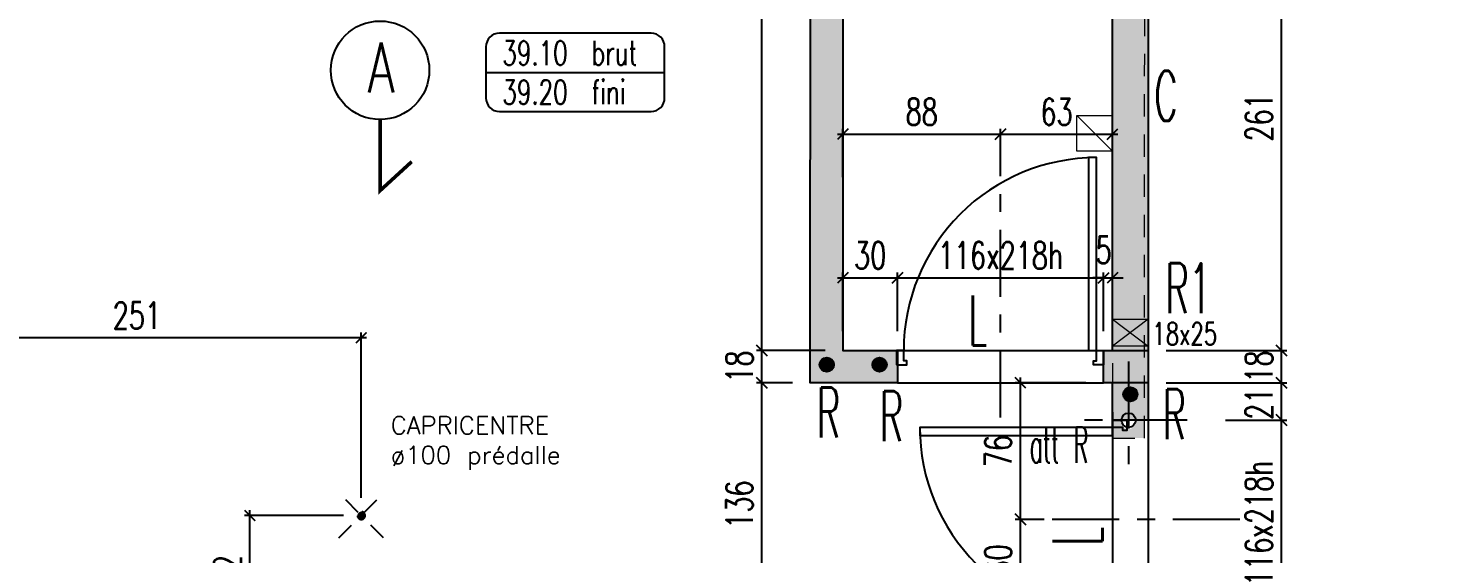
# Model space of a CAD drawing. Extents: x 308 to 787, y -199 to -146.
# Drawn here: x 318.03 to 325.88, y -164.39 to -161.45 of the extents above; entities that cross this region are included whole.
import ezdxf
from ezdxf.enums import TextEntityAlignment as Align

# ---------------------------------------------------------------- set-up
doc = ezdxf.new("R2010")
doc.units = 0
doc.header["$LTSCALE"] = 0.5
doc.header["$MEASUREMENT"] = 0
for name, pattern in [('AXES2', [1.125, 0.75, -0.125, 0.125, -0.125]), ('CACHE', [0.375, 0.25, -0.125]), ('CONTINU', [0]), ('DISCONTINU2', [0.375, 0.25, -0.125])]:
    doc.linetypes.add(name, pattern=pattern)
doc.layers.get('0').update_dxf_attribs({"linetype": 'CONTINUOUS'})
doc.layers.get('DEFPOINTS').update_dxf_attribs({"linetype": 'CONTINUOUS'})
doc.layers.add('00 - RESERVATIONS SPEC Plombier', color=90, linetype='CONTINUOUS', lineweight=20)
for name, color, linetype in [('_ SERTI RESERVATION', 210, 'CACHE'), ('AXES', 6, 'AXES2'), ('COTATION', 7, 'CONTINUOUS'), ('ELFOATTR', 7, 'CONTINUOUS'), ('HABILLAGE', 7, 'CONTINUOUS'), ('MURS', 3, 'CONTINUOUS'), ('PLANCHER', 7, 'CONTINUOUS'), ('POCHAGE', 254, 'CONTINUOUS'), ('POTEAUX', 1, 'CONTINUOUS'), ('POUTRES', 2, 'CONTINUOUS'), ('RAID', 1, 'CONTINUOUS'), ('RDC', 7, 'DISCONTINU2'), ('REPERE-CHAI', 4, 'CONTINUOUS'), ('REPERE-POUT', 4, 'CONTINUOUS'), ('REPERE-RAID', 4, 'CONTINUOUS')]:
    doc.layers.add(name, color=color, linetype=linetype)
doc.styles.add('ROMANS8', font='romans.shx', dxfattribs={"width": 0.7})
doc.styles.get("Standard").update_dxf_attribs({"font": 'txt.shx'})
doc.dimstyles.new('COT50 cm', dxfattribs={"dimtxt": 0.15, "dimasz": 0.06, "dimexe": 0.03, "dimexo": 0.1, "dimgap": 0.05, "dimtad": 1, "dimdec": 0, "dimlfac": 100, "dimzin": 0, "dimdsep": 46, "dimtxsty": 'ROMANS8', "dimblk1": 'OBLIQUE', "dimblk2": 'OBLIQUE', "dimsah": 1, "dimcen": 0.03, "dimdle": 0.03, "dimclrt": 1, "dimadec": 0, "dimazin": 0, "dimtfac": 1, "dimtdec": 0, "dimtmove": 0, "dimatfit": 3, "dimfxl": 0, "dimtolj": 1, "dimtzin": 0, "dimlwd": -1, "dimlwe": -1, "dimarcsym": 0})

# ---------------------------------------------------------------- blocks, each defined once
blk = doc.blocks.new('139')
at = {"layer": 'HABILLAGE', "color": 7}
blk.add_line((-0.665, 0), (0.665, 0), dxfattribs=at)
at = {"layer": 'HABILLAGE'}
blk.add_lwpolyline([(-0.565, -0.291), (0.565, -0.291, 0.414214), (0.665, -0.191), (0.665, 0.191, 0.414214), (0.565, 0.291), (-0.565, 0.291, 0.414214), (-0.665, 0.191), (-0.665, -0.191, 0.414214)], format="xyb", close=True, dxfattribs=at)
at = {"layer": 'HABILLAGE', "color": 1, "width": 0.7}
for s, p in [('brut', (0.121, 0.054)), ('fini', (0.121, -0.237))]:
    blk.add_text(s, height=0.18, dxfattribs=at).set_placement(p)
for tag, p in [('NIVBRUT', (-0.543, 0.054)), ('NIVFINI', (-0.543, -0.237))]:
    blk.add_attdef(tag, p, '', height=0.18, dxfattribs=at)
blk = doc.blocks.new('_Oblique')
at = {"layer": 'COTATION', "color": 0, "lineweight": -2}
blk.add_line((-0.5, -0.5), (0.5, 0.5), dxfattribs=at)
blk = doc.blocks.new('*D124')
at = {"layer": 'COTATION', "color": 0, "transparency": 16777216}
for p, q in [((322.3063, -163.4315), (322.1051, -163.4315)), ((322.1351, -164.8263), (322.1351, -163.4015)), ((322.1763, -164.7963), (322.1051, -164.7963))]:
    blk.add_line(p, q, dxfattribs=at)
at = {"layer": 'DEFPOINTS', "color": 0, "transparency": 16777216}
for p in [(322.1351, -163.4315), (322.4063, -163.4315), (322.2763, -164.7963)]:
    blk.add_point(p, dxfattribs=at)
at = {"layer": 'COTATION', "color": 0, "transparency": 16777216, "xscale": 0.06, "yscale": 0.06, "zscale": 0.06}
for p, rotation in [((322.1351, -163.4315), 90), ((322.1351, -164.7963), 270)]:
    blk.add_blockref('_Oblique', p, dxfattribs=dict(at, rotation=rotation))
at = {"layer": 'COTATION', "color": 1, "transparency": 16777216, "insert": (322.0101, -164.1139), "char_height": 0.15, "attachment_point": 5, "rotation": 90, "style": 'ROMANS8'}
blk.add_mtext('\\A1;136', dxfattribs=at)
blk = doc.blocks.new('*D125')
at = {"layer": 'COTATION', "color": 0, "transparency": 16777216}
for p, q in [((322.4893, -163.2515), (322.1051, -163.2515)), ((322.1351, -163.4615), (322.1351, -163.2215)), ((322.3063, -163.4315), (322.1051, -163.4315))]:
    blk.add_line(p, q, dxfattribs=at)
at = {"layer": 'DEFPOINTS', "color": 0, "transparency": 16777216}
for p in [(322.1351, -163.2515), (322.5893, -163.2515), (322.4063, -163.4315)]:
    blk.add_point(p, dxfattribs=at)
at = {"layer": 'COTATION', "color": 0, "transparency": 16777216, "xscale": 0.06, "yscale": 0.06, "zscale": 0.06}
for p, rotation in [((322.1351, -163.2515), 90), ((322.1351, -163.4315), 270)]:
    blk.add_blockref('_Oblique', p, dxfattribs=dict(at, rotation=rotation))
at = {"layer": 'COTATION', "color": 1, "transparency": 16777216, "insert": (322.0101, -163.3415), "char_height": 0.15, "attachment_point": 5, "rotation": 90, "style": 'ROMANS8'}
blk.add_mtext('\\A1;18', dxfattribs=at)
blk = doc.blocks.new('*D126')
at = {"layer": 'COTATION', "color": 0, "transparency": 16777216}
for p, q in [((322.1351, -163.2815), (322.1351, -158.4013)), ((322.3095, -158.4313), (322.1051, -158.4313)), ((322.4893, -163.2515), (322.1051, -163.2515))]:
    blk.add_line(p, q, dxfattribs=at)
at = {"layer": 'DEFPOINTS', "color": 0, "transparency": 16777216}
for p in [(322.1351, -158.4313), (322.4095, -158.4313), (322.5893, -163.2515)]:
    blk.add_point(p, dxfattribs=at)
at = {"layer": 'COTATION', "color": 0, "transparency": 16777216, "xscale": 0.06, "yscale": 0.06, "zscale": 0.06}
for p, rotation in [((322.1351, -158.4313), 90), ((322.1351, -163.2515), 270)]:
    blk.add_blockref('_Oblique', p, dxfattribs=dict(at, rotation=rotation))
at = {"layer": 'COTATION', "color": 1, "transparency": 16777216, "insert": (322.0101, -160.8414), "char_height": 0.15, "attachment_point": 5, "rotation": 90, "style": 'ROMANS8'}
blk.add_mtext('\\A1;482', dxfattribs=at)
blk = doc.blocks.new('*D155')
at = {"layer": 'COTATION', "color": 0, "transparency": 16777216}
for p, q in [((324.399, -163.4315), (325.0743, -163.4315)), ((325.0443, -163.6703), (325.0443, -163.4015)), ((324.8352, -163.6403), (325.0743, -163.6403))]:
    blk.add_line(p, q, dxfattribs=at)
at = {"layer": 'DEFPOINTS', "color": 0, "transparency": 16777216}
for p in [(324.299, -163.4315), (325.0443, -163.4315), (324.7352, -163.6403)]:
    blk.add_point(p, dxfattribs=at)
at = {"layer": 'COTATION', "color": 0, "transparency": 16777216, "xscale": 0.06, "yscale": 0.06, "zscale": 0.06}
for p, rotation in [((325.0443, -163.4315), 90), ((325.0443, -163.6403), 270)]:
    blk.add_blockref('_Oblique', p, dxfattribs=dict(at, rotation=rotation))
at = {"layer": 'COTATION', "color": 1, "transparency": 16777216, "insert": (324.9193, -163.5492), "char_height": 0.15, "attachment_point": 5, "rotation": 90, "style": 'ROMANS8'}
blk.add_mtext('\\A1;21', dxfattribs=at)
blk = doc.blocks.new('*D156')
at = {"layer": 'COTATION', "color": 0, "transparency": 16777216}
for p, q in [((324.3991, -163.2515), (325.0743, -163.2515)), ((325.0443, -163.4615), (325.0443, -163.2215)), ((324.399, -163.4315), (325.0743, -163.4315))]:
    blk.add_line(p, q, dxfattribs=at)
at = {"layer": 'DEFPOINTS', "color": 0, "transparency": 16777216}
for p in [(324.2991, -163.2515), (325.0443, -163.2515), (324.299, -163.4315)]:
    blk.add_point(p, dxfattribs=at)
at = {"layer": 'COTATION', "color": 0, "transparency": 16777216, "xscale": 0.06, "yscale": 0.06, "zscale": 0.06}
for p, rotation in [((325.0443, -163.2515), 90), ((325.0443, -163.4315), 270)]:
    blk.add_blockref('_Oblique', p, dxfattribs=dict(at, rotation=rotation))
at = {"layer": 'COTATION', "color": 1, "transparency": 16777216, "insert": (324.9193, -163.3415), "char_height": 0.15, "attachment_point": 5, "rotation": 90, "style": 'ROMANS8'}
blk.add_mtext('\\A1;18', dxfattribs=at)
blk = doc.blocks.new('*D157')
at = {"layer": 'COTATION', "color": 0, "transparency": 16777216}
for p, q in [((324.672, -160.6413), (325.0743, -160.6413)), ((325.0443, -163.2815), (325.0443, -160.6113)), ((324.3991, -163.2515), (325.0743, -163.2515))]:
    blk.add_line(p, q, dxfattribs=at)
at = {"layer": 'DEFPOINTS', "color": 0, "transparency": 16777216}
for p in [(324.572, -160.6413), (325.0443, -160.6413), (324.2991, -163.2515)]:
    blk.add_point(p, dxfattribs=at)
at = {"layer": 'COTATION', "color": 0, "transparency": 16777216, "xscale": 0.06, "yscale": 0.06, "zscale": 0.06}
for p, rotation in [((325.0443, -160.6413), 90), ((325.0443, -163.2515), 270)]:
    blk.add_blockref('_Oblique', p, dxfattribs=dict(at, rotation=rotation))
at = {"layer": 'COTATION', "color": 1, "transparency": 16777216, "insert": (324.9193, -161.9464), "char_height": 0.15, "attachment_point": 5, "rotation": 90, "style": 'ROMANS8'}
blk.add_mtext('\\A1;261', dxfattribs=at)
blk = doc.blocks.new('*D601')
at = {"layer": 'COTATION', "color": 0, "transparency": 16777216}
for p, q in [((324.7322, -163.6403), (325.0743, -163.6403)), ((325.0443, -164.8263), (325.0443, -163.6103)), ((324.6181, -164.7963), (325.0743, -164.7963))]:
    blk.add_line(p, q, dxfattribs=at)
at = {"layer": 'DEFPOINTS', "color": 0, "transparency": 16777216}
for p in [(324.6322, -163.6403), (325.0443, -163.6403), (324.5181, -164.7963)]:
    blk.add_point(p, dxfattribs=at)
at = {"layer": 'COTATION', "color": 0, "transparency": 16777216, "xscale": 0.06, "yscale": 0.06, "zscale": 0.06}
for p, rotation in [((325.0443, -163.6403), 90), ((325.0443, -164.7963), 270)]:
    blk.add_blockref('_Oblique', p, dxfattribs=dict(at, rotation=rotation))
at = {"layer": 'COTATION', "color": 1, "transparency": 16777216, "insert": (324.9193, -164.2183), "char_height": 0.15, "attachment_point": 5, "rotation": 90, "style": 'ROMANS8'}
blk.add_mtext('\\A1;116x218h', dxfattribs=at)
blk = doc.blocks.new('*D602')
at = {"layer": 'COTATION', "color": 0, "transparency": 16777216}
for p, q in [((322.5593, -162.8438), (322.9243, -162.8438)), ((322.5893, -163.1438), (322.5893, -162.8138)), ((322.8943, -163.1438), (322.8943, -162.8138))]:
    blk.add_line(p, q, dxfattribs=at)
at = {"layer": 'DEFPOINTS', "color": 0, "transparency": 16777216}
for p in [(322.8943, -162.8438), (322.5893, -163.2515), (322.8943, -163.2515)]:
    blk.add_point(p, dxfattribs=at)
at = {"layer": 'COTATION', "color": 0, "transparency": 16777216, "xscale": 0.06, "yscale": 0.06, "zscale": 0.06, "rotation": 180}
blk.add_blockref('_Oblique', (322.5893, -162.8438), dxfattribs=at)
at = {"layer": 'COTATION', "color": 0, "transparency": 16777216, "xscale": 0.06, "yscale": 0.06, "zscale": 0.06}
blk.add_blockref('_Oblique', (322.8943, -162.8438), dxfattribs=at)
at = {"layer": 'COTATION', "color": 1, "transparency": 16777216, "insert": (322.7418, -162.7188), "char_height": 0.15, "attachment_point": 5, "style": 'ROMANS8'}
blk.add_mtext('\\A1;30', dxfattribs=at)
blk = doc.blocks.new('*D603')
at = {"layer": 'COTATION', "color": 0, "transparency": 16777216}
for p, q in [((322.8643, -162.8438), (324.0793, -162.8438)), ((322.8943, -163.1438), (322.8943, -162.8138)), ((324.0493, -163.1438), (324.0493, -162.8138))]:
    blk.add_line(p, q, dxfattribs=at)
at = {"layer": 'DEFPOINTS', "color": 0, "transparency": 16777216}
for p in [(324.0493, -162.8438), (322.8943, -163.2515), (324.0493, -163.2515)]:
    blk.add_point(p, dxfattribs=at)
at = {"layer": 'COTATION', "color": 0, "transparency": 16777216, "xscale": 0.06, "yscale": 0.06, "zscale": 0.06, "rotation": 180}
blk.add_blockref('_Oblique', (322.8943, -162.8438), dxfattribs=at)
at = {"layer": 'COTATION', "color": 0, "transparency": 16777216, "xscale": 0.06, "yscale": 0.06, "zscale": 0.06}
blk.add_blockref('_Oblique', (324.0493, -162.8438), dxfattribs=at)
at = {"layer": 'COTATION', "color": 1, "transparency": 16777216, "insert": (323.4718, -162.7188), "char_height": 0.15, "attachment_point": 5, "style": 'ROMANS8'}
blk.add_mtext('\\A1;116x218h', dxfattribs=at)
blk = doc.blocks.new('*D604')
at = {"layer": 'COTATION', "color": 0, "transparency": 16777216}
for p, q in [((324.0493, -162.8438), (323.9893, -162.8438)), ((324.0493, -163.1438), (324.0493, -162.8138)), ((324.0493, -162.8438), (324.099, -162.8438)), ((324.099, -163.1438), (324.099, -162.8138)), ((324.099, -162.8438), (324.159, -162.8438))]:
    blk.add_line(p, q, dxfattribs=at)
at = {"layer": 'DEFPOINTS', "color": 0, "transparency": 16777216}
for p in [(324.099, -162.8438), (324.0493, -163.2515), (324.099, -163.2515)]:
    blk.add_point(p, dxfattribs=at)
at = {"layer": 'COTATION', "color": 0, "transparency": 16777216, "xscale": 0.06, "yscale": 0.06, "zscale": 0.06}
blk.add_blockref('_Oblique', (324.0493, -162.8438), dxfattribs=at)
at = {"layer": 'COTATION', "color": 0, "transparency": 16777216, "xscale": 0.06, "yscale": 0.06, "zscale": 0.06, "rotation": 180}
blk.add_blockref('_Oblique', (324.099, -162.8438), dxfattribs=at)
at = {"layer": 'COTATION', "color": 1, "transparency": 16777216, "insert": (324.0493, -162.6888), "char_height": 0.15, "attachment_point": 5, "style": 'ROMANS8'}
blk.add_mtext('\\A1;5', dxfattribs=at)
blk = doc.blocks.new('A$C6B096A38')
at = {"layer": 'POCHAGE'}
h = blk.add_hatch(dxfattribs=at)
h.set_pattern_fill('AR-SAND', color=0, scale=0.07)
h.set_pattern_definition([(37.5, (-513.79323, 160.44126), (-0.004409535, 0.134877664), [0, -0.1064, 0, -0.119, 0, -0.11375]), (7.5, (-513.79323, 160.44126), (0.12388437, 0.197550225), [0, -0.0574, 0, -0.0959, 0, -0.03675]), (327.5, (-513.87933, 160.44126), (0.21798993, 0.000396134), [0, -0.035, 0, -0.126, 0, -0.1645]), (317.5, (-513.87933, 160.44126), (0.21042886, 0.06143729), [0, -0.0175, 0, -0.0826, 0, -0.0945])])
h.paths.add_polyline_path([(-20.6569, -0.09, -0.414214), (-20.6169, -0.05), (-20.6169, 0), (-22.1869, 0), (-22.1869, 2.21), (-27.257, 2.21), (-27.257, 2.1592, -0.414214), (-27.217, 2.1192, -0.414214), (-27.257, 2.0792), (-27.257, 2.03), (-22.3669, 2.03), (-22.3669, -0.18), (-21.9969, -0.18), (-21.9969, -3.21), (-21.947, -3.21, -1), (-21.867, -3.21), (-21.8172, -3.21), (-21.8169, -0.18), (-20.6169, -0.18), (-20.6169, -0.13, -0.414214)])
h.paths.add_polyline_path([(-20.5169, 0), (-20.6169, 0), (-20.6169, -0.05, -0.414214), (-20.5769, -0.09), (-20.5169, -0.09)])
h.paths.add_polyline_path([(-20.5169, -0.09), (-20.5769, -0.09, -0.414214), (-20.6169, -0.13), (-20.6169, -0.18), (-20.5169, -0.18)])
h.paths.add_polyline_path([(-21.8172, -3.21), (-21.867, -3.21, -0.414214), (-21.907, -3.25), (-21.907, -3.3), (-21.8172, -3.3)])
h.paths.add_polyline_path([(-21.907, -3.25, -0.414214), (-21.947, -3.21), (-21.9969, -3.21), (-21.9969, -3.3), (-21.907, -3.3)])
h.paths.add_polyline_path([(-27.257, 2.0792, -0.414214), (-27.297, 2.1192), (-27.357, 2.1192), (-27.357, 2.03), (-27.257, 2.03)])
h.paths.add_polyline_path([(-27.257, 2.21), (-27.3569, 2.21), (-27.357, 2.1192), (-27.297, 2.1192, -0.414214), (-27.257, 2.1592)])
at = {"layer": 'AXES', "color": 1}
for p, q in [((-21.907, -2.8711), (-21.907, -3.5289)), ((-21.5782, -3.2), (-22.2359, -3.2))]:
    blk.add_line(p, q, dxfattribs=at)
at = {"layer": 'RAID'}
blk.add_circle((-21.907, -3.2), 0.04, dxfattribs=at)
at = {"layer": 'RDC', "linetype": 'CACHE', "lineweight": 15}
blk.add_lwpolyline([(-21.8172, -3.3), (-21.8169, -0.18), (-20.5169, -0.18), (-20.5169, 0), (-22.1869, 0), (-22.1869, 2.21), (-27.3569, 2.21), (-27.357, 2.03), (-22.3669, 2.03), (-22.3669, -0.18), (-21.9969, -0.18), (-21.9969, -3.3)], close=True, dxfattribs=at)
blk = doc.blocks.new('A$C107C5660')
for p, q in [((0, 0), (0, 0.07)), ((1.0196, 0), (1.0196, 0.07))]:
    blk.add_line(p, q)
for points in [[(0, 0.07), (0.0175, 0.07), (0.0175, 0.07), (0.05, 0.07), (0.05, 0.05), (0.035, 0.05), (0.035, 0), (0.025, 0), (0.025, 0), (0, 0)], [(1.0196, 0.07), (0.9871, 0.07), (0.9871, 0.07), (0.9696, 0.07), (0.9696, 0.05), (0.9846, 0.05), (0.9846, 0), (0.9946, 0), (0.9946, 0), (1.0196, 0)]]:
    blk.add_lwpolyline(points)
blk.add_lwpolyline([(0.075, 0), (0.035, 0), (0.035, -0.9496), (0.075, -0.9496)], close=True)
blk.add_arc((0.035, 0), 0.9496, 269.99904, 359.99905)
blk = doc.blocks.new('*D1020')
at = {"layer": 'COTATION', "color": 0, "transparency": 16777216}
for p, q in [((322.5893, -162.2816), (322.5893, -162.0102)), ((323.4718, -162.215), (323.4718, -162.0102)), ((322.5593, -162.0402), (323.5018, -162.0402))]:
    blk.add_line(p, q, dxfattribs=at)
at = {"layer": 'DEFPOINTS', "color": 0, "transparency": 16777216}
for p in [(323.4718, -162.0402), (323.4718, -162.315), (322.5893, -162.3816)]:
    blk.add_point(p, dxfattribs=at)
at = {"layer": 'COTATION', "color": 0, "transparency": 16777216, "xscale": 0.06, "yscale": 0.06, "zscale": 0.06, "rotation": 180}
blk.add_blockref('_Oblique', (322.5893, -162.0402), dxfattribs=at)
at = {"layer": 'COTATION', "color": 0, "transparency": 16777216, "xscale": 0.06, "yscale": 0.06, "zscale": 0.06}
blk.add_blockref('_Oblique', (323.4718, -162.0402), dxfattribs=at)
at = {"layer": 'COTATION', "color": 1, "transparency": 16777216, "insert": (323.0305, -161.9152), "char_height": 0.15, "attachment_point": 5, "style": 'ROMANS8'}
blk.add_mtext('\\A1;88', dxfattribs=at)
blk = doc.blocks.new('*D1021')
at = {"layer": 'COTATION', "color": 0, "transparency": 16777216}
for p, q in [((323.4718, -162.215), (323.4718, -162.0102)), ((324.099, -162.1483), (324.099, -162.0102)), ((323.4418, -162.0402), (324.129, -162.0402))]:
    blk.add_line(p, q, dxfattribs=at)
at = {"layer": 'DEFPOINTS', "color": 0, "transparency": 16777216}
for p in [(324.099, -162.0402), (324.099, -162.2483), (323.4718, -162.315)]:
    blk.add_point(p, dxfattribs=at)
at = {"layer": 'COTATION', "color": 0, "transparency": 16777216, "xscale": 0.06, "yscale": 0.06, "zscale": 0.06, "rotation": 180}
blk.add_blockref('_Oblique', (323.4718, -162.0402), dxfattribs=at)
at = {"layer": 'COTATION', "color": 0, "transparency": 16777216, "xscale": 0.06, "yscale": 0.06, "zscale": 0.06}
blk.add_blockref('_Oblique', (324.099, -162.0402), dxfattribs=at)
at = {"layer": 'COTATION', "color": 1, "transparency": 16777216, "insert": (323.7854, -161.9152), "char_height": 0.15, "attachment_point": 5, "style": 'ROMANS8'}
blk.add_mtext('\\A1;63', dxfattribs=at)
blk = doc.blocks.new('*D1022')
at = {"layer": 'COTATION', "color": 0, "transparency": 16777216}
for p, q in [((323.7171, -164.1963), (323.5537, -164.1963)), ((323.5837, -164.8263), (323.5837, -164.1663)), ((324.1071, -164.7963), (323.5537, -164.7963))]:
    blk.add_line(p, q, dxfattribs=at)
at = {"layer": 'DEFPOINTS', "color": 0, "transparency": 16777216}
for p in [(323.5837, -164.1963), (323.8171, -164.1963), (324.2071, -164.7963)]:
    blk.add_point(p, dxfattribs=at)
at = {"layer": 'COTATION', "color": 0, "transparency": 16777216, "xscale": 0.06, "yscale": 0.06, "zscale": 0.06}
for p, rotation in [((323.5837, -164.1963), 90), ((323.5837, -164.7963), 270)]:
    blk.add_blockref('_Oblique', p, dxfattribs=dict(at, rotation=rotation))
at = {"layer": 'COTATION', "color": 1, "transparency": 16777216, "insert": (323.4587, -164.4267), "char_height": 0.15, "attachment_point": 5, "rotation": 90, "style": 'ROMANS8'}
blk.add_mtext('\\A1;60', dxfattribs=at)
blk = doc.blocks.new('*D1023')
at = {"layer": 'COTATION', "color": 0, "transparency": 16777216}
for p, q in [((323.9501, -163.4315), (323.5537, -163.4315)), ((323.5837, -164.2263), (323.5837, -163.4015)), ((323.7171, -164.1963), (323.5537, -164.1963))]:
    blk.add_line(p, q, dxfattribs=at)
at = {"layer": 'DEFPOINTS', "color": 0, "transparency": 16777216}
for p in [(323.5837, -163.4315), (324.0501, -163.4315), (323.8171, -164.1963)]:
    blk.add_point(p, dxfattribs=at)
at = {"layer": 'COTATION', "color": 0, "transparency": 16777216, "xscale": 0.06, "yscale": 0.06, "zscale": 0.06}
for p, rotation in [((323.5837, -163.4315), 90), ((323.5837, -164.1963), 270)]:
    blk.add_blockref('_Oblique', p, dxfattribs=dict(at, rotation=rotation))
at = {"layer": 'COTATION', "color": 1, "transparency": 16777216, "insert": (323.4587, -163.8139), "char_height": 0.15, "attachment_point": 5, "rotation": 90, "style": 'ROMANS8'}
blk.add_mtext('\\A1;76', dxfattribs=at)
blk = doc.blocks.new('Ldouille')
h = blk.add_hatch(color=256)
h.dxf.hatch_style = 1
h.paths.add_polyline_path([(8.8, 0, 1), (-8.8, 0, 1)])
for p, q in [((-50, 50), (50, -50)), ((50, 50), (-50, -50))]:
    blk.add_line(p, q)
blk.add_circle((0, 0), 8.82)
at = {"layer": 'ELFOATTR', "flags": 11}
for tag, p in [('LUM', (45.3, -4.4, 0)), ('NOM', (45.3, -21.2, 0))]:
    blk.add_attdef(tag, p, '', height=10, dxfattribs=at)
blk = doc.blocks.new('_ArchTick')
at = {"color": 0, "linetype": 'ByBlock', "const_width": 0.15}
blk.add_lwpolyline([(-0.5, -0.5), (0.5, 0.5)], dxfattribs=at)
blk = doc.blocks.new('*D1025')
at = {"layer": '_ SERTI RESERVATION', "color": 0, "linetype": 'CONTINU', "transparency": 16777216}
for p, q in [((319.7924, -164.175), (319.2391, -164.175)), ((319.2691, -164.8263), (319.2691, -164.145)), ((319.7542, -164.7963), (319.2391, -164.7963))]:
    blk.add_line(p, q, dxfattribs=at)
at = {"layer": 'DEFPOINTS', "color": 0, "linetype": 'CONTINU', "transparency": 16777216}
for p in [(319.2691, -164.175), (319.8924, -164.175), (319.8542, -164.7963)]:
    blk.add_point(p, dxfattribs=at)
at = {"layer": '_ SERTI RESERVATION', "color": 0, "linetype": 'CONTINU', "transparency": 16777216, "xscale": 0.06, "yscale": 0.06, "zscale": 0.06}
for p, rotation in [((319.2691, -164.175), 90), ((319.2691, -164.7963), 270)]:
    blk.add_blockref('_ArchTick', p, dxfattribs=dict(at, rotation=rotation))
at = {"layer": '_ SERTI RESERVATION', "linetype": 'CONTINU', "transparency": 16777216, "insert": (319.1441, -164.4856), "char_height": 0.15, "attachment_point": 5, "rotation": 90, "style": 'ROMANS8'}
blk.add_mtext('\\A1;62', dxfattribs=at)
blk = doc.blocks.new('*D1026')
at = {"layer": '_ SERTI RESERVATION', "color": 0, "linetype": 'CONTINU', "transparency": 16777216}
for p, q in [((319.9224, -163.1805), (317.3492, -163.1805)), ((317.3792, -164.075), (317.3792, -163.1505)), ((319.8924, -164.075), (319.8924, -163.1505))]:
    blk.add_line(p, q, dxfattribs=at)
at = {"layer": 'DEFPOINTS', "color": 0, "linetype": 'CONTINU', "transparency": 16777216}
for p in [(317.3792, -163.1805), (317.3792, -164.175), (319.8924, -164.175)]:
    blk.add_point(p, dxfattribs=at)
at = {"layer": '_ SERTI RESERVATION', "color": 0, "linetype": 'CONTINU', "transparency": 16777216, "xscale": 0.06, "yscale": 0.06, "zscale": 0.06, "rotation": 180}
blk.add_blockref('_ArchTick', (317.3792, -163.1805), dxfattribs=at)
at = {"layer": '_ SERTI RESERVATION', "color": 0, "linetype": 'CONTINU', "transparency": 16777216, "xscale": 0.06, "yscale": 0.06, "zscale": 0.06}
blk.add_blockref('_ArchTick', (319.8924, -163.1805), dxfattribs=at)
at = {"layer": '_ SERTI RESERVATION', "linetype": 'CONTINU', "transparency": 16777216, "insert": (318.6358, -163.0555), "char_height": 0.15, "attachment_point": 5, "style": 'ROMANS8'}
blk.add_mtext('\\A1;251', dxfattribs=at)

msp = doc.modelspace()

# ---------------------------------------------------------------- hatches: boundary and pattern name
at = {"layer": 'POCHAGE'}
msp.add_hatch(color=256, dxfattribs=at).paths.add_polyline_path([(317.3792, -158.4313), (322.4095, -158.4345), (322.4063, -163.4315), (322.8943, -163.4315), (322.8943, -163.2515), (322.5893, -163.2515), (322.5893, -158.4313), (324.0993, -158.4313), (324.0993, -163.2515), (324.0493, -163.2515), (324.0493, -163.4315), (324.0993, -163.4315), (324.0993, -163.6413), (324.299, -163.6413), (324.299, -160.6413), (330.1793, -160.6413), (330.1793, -166.1413), (330.3593, -166.1413), (330.3593, -160.6413), (332.9326, -160.6413), (332.9326, -166.1413), (333.1126, -166.1413), (333.1126, -160.6413), (339.0159, -160.6413), (339.0155, -165.5414), (339.1955, -165.5411), (339.1959, -160.6413), (342.9147, -160.6413), (342.9147, -167.1613), (344.696, -167.1613), (344.6961, -166.9808), (343.0947, -166.9808), (343.0947, -160.6413), (345.936, -160.6413), (345.936, -166.961), (345.8513, -167.1612), (346.0962, -167.1612), (346.0959, -160.4413), (324.2993, -160.4413), (324.299, -158.2313), (317.1999, -158.2313), (317.1999, -163.4304), (317.3792, -163.4315)])
at = {"layer": 'POTEAUX'}
h = msp.add_hatch(color=256, dxfattribs=at)
h.dxf.hatch_style = 1
h.paths.add_polyline_path([(324.0493, -163.2515), (324.2991, -163.2515), (324.2991, -163.4315), (324.0493, -163.4315)])
at = {"layer": 'RAID'}
for points in [[(322.4588, -163.3304, -1), (322.5388, -163.3304, -1)], [(322.7543, -163.3304, -1), (322.8343, -163.3304, -1)], [(324.159, -163.4963, -1), (324.239, -163.4963, -1)]]:
    msp.add_hatch(color=256, dxfattribs=at).paths.add_polyline_path(points)

# ---------------------------------------------------------------- linework, layer by layer
at = {"layer": '00 - RESERVATIONS SPEC Plombier', "color": 100}
for p, q in [((323.8993, -161.9363), (324.0993, -162.1363)), ((324.0993, -163.0765), (324.2992, -163.2265)), ((324.2992, -163.0765), (324.0993, -163.2265))]:
    msp.add_line(p, q, dxfattribs=at)
for points in [[(323.8993, -161.9363), (324.0993, -161.9363), (324.0993, -162.1363), (323.8993, -162.1363)], [(324.0993, -163.0765), (324.2992, -163.0765), (324.2992, -163.2265), (324.0993, -163.2265)]]:
    msp.add_lwpolyline(points, close=True, dxfattribs=at)
at = {"layer": 'AXES', "color": 1}
for p, q in [((323.4718, -163.6256), (323.4718, -162.1467)), ((324.8118, -164.1963), (323.6638, -164.1963))]:
    msp.add_line(p, q, dxfattribs=at)
at = {"layer": 'MURS'}
msp.add_lwpolyline([(324.299, -160.6413), (324.299, -163.6413), (324.0993, -163.6413), (324.0993, -163.4315), (324.0493, -163.4315), (324.0493, -163.2515), (324.0993, -163.2515), (324.0993, -158.4313), (322.5893, -158.4313), (322.5893, -163.2515), (322.8943, -163.2515), (322.8943, -163.4315), (322.4063, -163.4315), (322.4095, -158.4313), (317.3792, -158.4313), (317.3792, -163.4315), (317.1999, -163.4304), (317.1999, -158.2313), (324.299, -158.2313), (324.2993, -160.4413)], dxfattribs=at)
at = {"layer": 'PLANCHER', "color": 1, "const_width": 0.02}
msp.add_lwpolyline([(319.9976, -161.9585), (319.9976, -162.3566), (320.1748, -162.1943)], dxfattribs=at)
at = {"layer": 'PLANCHER', "color": 1}
msp.add_circle((319.9976, -161.6828), 0.2757, dxfattribs=at)
at = {"layer": 'POTEAUX'}
msp.add_lwpolyline([(324.0493, -163.2515), (324.2991, -163.2515), (324.2991, -163.4315), (324.0493, -163.4315)], close=True, dxfattribs=at)
at = {"layer": 'POUTRES'}
for p, q in [((322.8943, -163.2515), (324.0493, -163.2515)), ((322.8943, -163.4315), (324.0493, -163.4315)), ((324.0993, -163.5963), (324.0993, -164.7963)), ((324.299, -163.5963), (324.299, -164.7963))]:
    msp.add_line(p, q, dxfattribs=at)
at = {"layer": 'RAID'}
for centre in [(322.4988, -163.3304), (322.7943, -163.3304), (324.199, -163.4963)]:
    msp.add_circle(centre, 0.04, dxfattribs=at)

# ---------------------------------------------------------------- block references
at = {"color": 1, "xscale": 1.137, "yscale": 1.137, "zscale": 1.137}
for p, rotation in [((324.0491, -163.2514), 180.0000613008057), ((324.0993, -163.6416), 270.0000613008057)]:
    msp.add_blockref('A$C107C5660', p, dxfattribs=dict(at, rotation=rotation))
at = {"layer": '_ SERTI RESERVATION', "xscale": -0.002500000019839044, "yscale": 0.002500000019839044, "zscale": 0.003999999999999999, "rotation": 180}
msp.add_blockref('Ldouille', (319.8924, -164.175), dxfattribs=at)
at = {"layer": 'HABILLAGE', "color": 1, "xscale": 0.7521624, "yscale": 0.7521624, "zscale": 0.7521624}
msp.add_blockref('139', (321.0909, -161.6944), dxfattribs=at).add_auto_attribs({'NIVBRUT': '39.10', 'NIVFINI': '39.20'})
at = {"layer": 'RDC'}
msp.add_blockref('A$C6B096A38', (346.0959, -160.4413), dxfattribs=at)

# ---------------------------------------------------------------- texts
at = {"layer": '_ SERTI RESERVATION', "linetype": 'ByBlock', "insert": (320.0575, -163.6198), "char_height": 0.1, "attachment_point": 1}
msp.add_mtext_dynamic_manual_height_columns('CAPRICENTRE\\Pø100 prédalle', width=1.472691, gutter_width=7.9227, heights=[0], dxfattribs=at)
at = {"layer": 'PLANCHER', "color": 1, "width": 0.7}
msp.add_text('A', height=0.28, dxfattribs=at).set_placement((320.004, -161.6663), align=Align.MIDDLE)
at = {"layer": 'REPERE-CHAI', "color": 4, "width": 0.519}
msp.add_text('C', height=0.28, dxfattribs=at).set_placement((324.3324, -161.9665))
at = {"layer": 'REPERE-POUT', "width": 0.519}
msp.add_text('L', height=0.28, dxfattribs=at).set_placement((323.2911, -163.2225))
msp.add_text('L', height=0.28, rotation=90, dxfattribs=at).set_placement((324.0428, -164.3431))
at = {"layer": 'REPERE-RAID', "color": 4}
for s, height, width, p in [('R1', 0.28, 0.519, (324.3958, -163.0431)), ('R', 0.28, 0.519, (322.4435, -163.7391)), ('R', 0.28, 0.519, (322.7961, -163.759)), ('R', 0.28, 0.519, (324.3795, -163.7474)), ('att R', 0.2, 0.45, (323.6354, -163.8808))]:
    msp.add_text(s, height=height, dxfattribs=dict(at, width=width)).set_placement(p)
at = {"layer": 'REPERE-RAID', "color": 1, "style": 'ROMANS8', "width": 0.7}
msp.add_text('18x25', height=0.125, dxfattribs=at).set_placement((324.3215, -163.2203))

# ---------------------------------------------------------------- dimensions: what is measured, and where the dimension line sits
at = {"layer": '_ SERTI RESERVATION', "linetype": 'CONTINU'}
dim = msp.add_linear_dim(base=(317.3792, -163.1805), p1=(319.8924, -164.175), p2=(317.3792, -164.175), dimstyle='COT50 cm', override={"dimblk": 'ArchTick', "dimsah": 0, "dimclrt": 256, "dimfxl": 3}, dxfattribs=at)
dim.commit()
dim.dimension.update_dxf_attribs({"geometry": '*D1026', "text_midpoint": (318.6358, -163.0555)})
dim = msp.add_linear_dim(base=(319.2691, -164.175), p1=(319.8542, -164.7963), p2=(319.8924, -164.175), angle=90, dimstyle='COT50 cm', override={"dimblk": 'ArchTick', "dimsah": 0, "dimclrt": 256, "dimfxl": 3}, dxfattribs=at)
dim.commit()
dim.dimension.update_dxf_attribs({"geometry": '*D1025', "text_midpoint": (319.1441, -164.4856)})
at = {"layer": 'COTATION'}
for base, p1, p2, picture, middle in [((322.1351, -158.4313), (322.5893, -163.2515), (322.4095, -158.4313), '*D126', (322.0101, -160.8414)), ((325.0443, -160.6413), (324.2991, -163.2515), (324.572, -160.6413), '*D157', (324.9193, -161.9464)), ((323.5837, -163.4315), (323.8171, -164.1963), (324.0501, -163.4315), '*D1023', (323.4587, -163.8139))]:
    dim = msp.add_linear_dim(base=base, p1=p1, p2=p2, angle=90, dimstyle='COT50 cm', override={"dimtmove": 1}, dxfattribs=at)
    dim.commit()
    dim.dimension.update_dxf_attribs({"geometry": picture, "text_midpoint": middle})
dim = msp.add_linear_dim(base=(323.4718, -162.0402), p1=(322.5893, -162.3816), p2=(323.4718, -162.315), dimstyle='COT50 cm', dxfattribs=at)
dim.commit()
dim.dimension.update_dxf_attribs({"geometry": '*D1020', "text_midpoint": (323.0305, -161.9152)})
for base, p1, p2, override, picture, middle in [((324.099, -162.0402), (323.4718, -162.315), (324.099, -162.2483), {"dimtmove": 1}, '*D1021', (323.7854, -161.9152)), ((322.894262, -162.843839), (322.589263, -163.251493), (322.894262, -163.251493), {"dimfxl": 0.3}, '*D602', (322.741763, -162.718839))]:
    dim = msp.add_linear_dim(base=base, p1=p1, p2=p2, dimstyle='COT50 cm', override=override, dxfattribs=at)
    dim.commit()
    dim.dimension.update_dxf_attribs({"geometry": picture, "text_midpoint": middle})
dim = msp.add_linear_dim(base=(324.049263, -162.843839), p1=(322.894262, -163.251493), p2=(324.049263, -163.251529), text='<>x218h', dimstyle='COT50 cm', override={"dimtmove": 1, "dimfxl": 0.3}, dxfattribs=at)
dim.commit()
dim.dimension.update_dxf_attribs({"geometry": '*D603', "text_midpoint": (323.471763, -162.718839)})
dim = msp.add_linear_dim(base=(324.099, -162.8438), p1=(324.0493, -163.2515), p2=(324.099, -163.2515), dimstyle='COT50 cm', override={"dimtmove": 1, "dimfxl": 0.3}, dxfattribs=at)
dim.commit()
dim.dimension.update_dxf_attribs({"geometry": '*D604', "text_midpoint": (324.0493, -162.8138), "dimtype": 160})
for base, p1, p2, picture, middle in [((322.1351, -163.2515), (322.4063, -163.4315), (322.5893, -163.2515), '*D125', (322.1351, -163.3415)), ((325.0443, -163.2515), (324.299, -163.4315), (324.2991, -163.2515), '*D156', (325.0443, -163.3415)), ((325.0443, -163.4315), (324.7352, -163.6403), (324.299, -163.4315), '*D155', (325.0443, -163.5492))]:
    dim = msp.add_linear_dim(base=base, p1=p1, p2=p2, angle=90, dimstyle='COT50 cm', override={"dimtmove": 1}, dxfattribs=at)
    dim.commit()
    dim.dimension.update_dxf_attribs({"geometry": picture, "text_midpoint": middle, "dimtype": 160})
dim = msp.add_linear_dim(base=(322.1351, -163.4315), p1=(322.2763, -164.7963), p2=(322.4063, -163.4315), angle=90, dimstyle='COT50 cm', dxfattribs=at)
dim.commit()
dim.dimension.update_dxf_attribs({"geometry": '*D124', "text_midpoint": (322.0101, -164.1139)})
dim = msp.add_linear_dim(base=(325.0443, -163.6403), p1=(324.5181, -164.7963), p2=(324.6322, -163.6403), angle=90, text='<>x218h', dimstyle='COT50 cm', override={"dimtmove": 1}, dxfattribs=at)
dim.commit()
dim.dimension.update_dxf_attribs({"geometry": '*D601', "text_midpoint": (324.9193, -164.2183)})
dim = msp.add_linear_dim(base=(323.5837, -164.1963), p1=(324.2071, -164.7963), p2=(323.8171, -164.1963), angle=90, dimstyle='COT50 cm', dxfattribs=at)
dim.commit()
dim.dimension.update_dxf_attribs({"geometry": '*D1022', "text_midpoint": (323.5837, -164.4267), "dimtype": 160})

doc.saveas('drawing.dxf')
